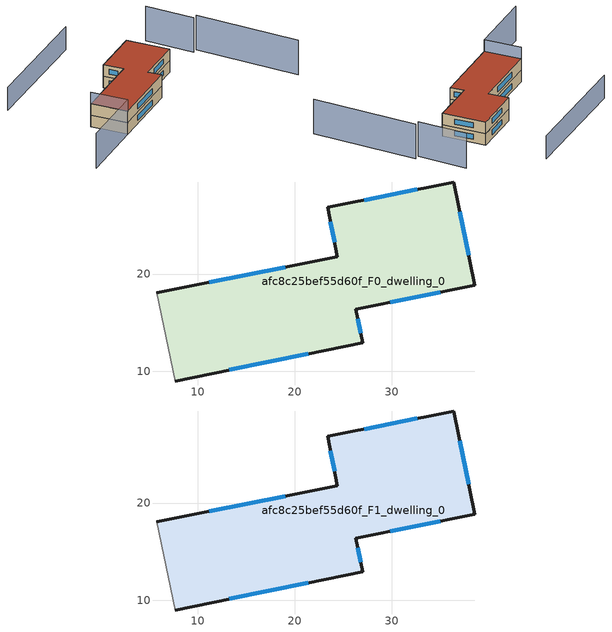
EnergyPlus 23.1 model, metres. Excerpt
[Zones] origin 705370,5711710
afc8c25bef55d60f_F0_dwelling_0
 floor ground (EU_floor_Construction): 36.39,29.49 38.55,18.84 26.29,16.37 26.99,12.92 7.67,8.98 5.79,18.06 24.4,21.81 23.38,26.87 z0
 wall outside (EU_wall_Construction): 7.67,8.98 26.99,12.92 26.29,16.37 38.55,18.84 36.39,29.49 23.38,26.87 24.4,21.81 5.79,18.06 z0:3
 wall adiabatic (EU_wall_Construction): 5.79,18.06 7.67,8.98 z0:3
 window (EU_Window_Construction): 29.83,17.09 35,18.13 / 26.79,13.92 26.5,15.37 / 13.25,10.12 21.41,11.78 / 19.02,20.73 11.17,19.14 / 23.68,25.41 24.11,23.27 / 32.63,28.73 27.14,27.63 / 37.92,21.92 37.01,26.41 z0.87:2.13
afc8c25bef55d60f_F1_dwelling_0
 floor to afc8c25bef55d60f_F0_dwelling_0 (EU_floor_Construction): 36.39,29.49 38.54,18.84 26.29,16.37 26.99,12.92 7.67,8.98 5.79,18.06 24.4,21.81 23.38,26.87 z3
 wall outside (EU_wall_Construction): 7.67,8.98 26.99,12.92 26.29,16.37 38.55,18.84 36.39,29.49 23.38,26.87 24.4,21.81 5.79,18.06 z3:6
 wall adiabatic (EU_wall_Construction): 5.79,18.06 7.67,8.98 z3:6
 window (EU_Window_Construction): 29.83,17.09 35,18.13 / 26.79,13.92 26.5,15.37 / 13.25,10.12 21.41,11.78 / 19.02,20.73 11.17,19.14 / 23.68,25.41 24.11,23.27 / 32.63,28.73 27.14,27.63 / 37.92,21.92 37.01,26.41 z3.87:5.13
 roof outside (EU_roof_Construction): 38.55,18.84 36.39,29.49 23.38,26.87 24.4,21.81 5.79,18.06 7.67,8.98 26.99,12.92 26.29,16.37 z6
shading: 5.79,18.09 7.67,8.97 / 7.67,8.97 -10.43,5.24 / 54.47,-6.3 51.23,20.26 / 49.97,19.99 48.32,32.44 z0:9; 33.89,44.85 1.46,38.49 z0:6
[Building]
EU S2 Campaign: North Axis=0; Terrain=City; Solar Distribution=FullExterior
[Site:Location]
London: Latitude=51.5; Longitude=-0.5; Time Zone=0; Elevation=25
[SizingPeriod:WeatherFileDays]
AnnualSizingPeriod: Begin Month=1; Begin Day of Month=1; End Month=12; End Day of Month=31; Day of Week for Start Day=Monday; Use Weather File Daylight Saving Period=No; Use Weather File Rain and Snow Indicators=No
[MATERIAL]
EU_InternalMass_Material: Roughness=MediumRough; Thickness=0.1; Conductivity=1; Density=1800; Specific Heat=900; Thermal Absorptance=0.9; Solar Absorptance=0.7; Visible Absorptance=0.7
[MATERIAL:NOMASS] Roughness=MediumRough; Thermal Absorptance=0.9; Solar Absorptance=0.7; Visible Absorptance=0.7
Name | Thermal Resistance
EU_wall_NoMass | 0.724719
EU_roof_NoMass | 2.98947
EU_floor_NoMass | 2.39157
[WINDOWMATERIAL:SIMPLEGLAZINGSYSTEM]
EU_Window_SimpleGlazing: UFactor=2.63425; Solar Heat Gain Coefficient=0.76; Visible Transmittance=0.76
[CONSTRUCTION]
EU_wall_Construction: EU_wall_NoMass
EU_roof_Construction: EU_roof_NoMass
EU_floor_Construction: EU_floor_NoMass
EU_Window_Construction: EU_Window_SimpleGlazing
EU_InternalMass_Construction: EU_InternalMass_Material
[ZONE] Type=1; Multiplier=1; Ceiling Height=autocalculate; Volume=967.124; Floor Area=autocalculate; Part of Total Floor Area=Yes
afc8c25bef55d60f_F0_dwelling_0; afc8c25bef55d60f_F1_dwelling_0
[INTERNALMASS] Construction=EU_InternalMass_Construction; Surface Area=322.375
Name | Zone or ZoneList
afc8c25bef55d60f_F0_dwelling_0_EU_InternalMass | afc8c25bef55d60f_F0_dwelling_0
afc8c25bef55d60f_F1_dwelling_0_EU_InternalMass | afc8c25bef55d60f_F1_dwelling_0
[OTHEREQUIPMENT] Fuel Type=Electricity; Design Level Calculation Method=Watts/Area; Power per Zone Floor Area=1; Fraction Latent=0; Fraction Radiant=0; Fraction Lost=0; Carbon Dioxide Generation Rate=0; EndUse Subcategory=EU_Step8_InternalGains
Name | Zone or ZoneList or Space or SpaceList | Schedule
EU_Step8_InternalGain_afc8c25bef55d60f_F0_dwelling_0_f000 | afc8c25bef55d60f_F0_dwelling_0 | EU_Step8_GainSchedule_afc8c25bef55d60f_F0_dwelling_0_f000
EU_Step8_InternalGain_afc8c25bef55d60f_F1_dwelling_0_f000 | afc8c25bef55d60f_F1_dwelling_0 | EU_Step8_GainSchedule_afc8c25bef55d60f_F1_dwelling_0_f000
[ZONEVENTILATION:DESIGNFLOWRATE] Schedule=EU_AlwaysOn; Design Flow Rate Calculation Method=AirChanges/Hour; Air Changes per Hour=0.418135; Ventilation Type=Natural; Fan Pressure Rise=0; Fan Total Efficiency=1; Constant Term Coefficient=1; Temperature Term Coefficient=0; Velocity Term Coefficient=0; Velocity Squared Term Coefficient=0; Minimum Indoor Temperature=-100; Maximum Indoor Temperature=100; Delta Temperature=-100; Minimum Outdoor Temperature=-100; Maximum Outdoor Temperature=100; Maximum Wind Speed=40
Name | Zone or ZoneList or Space or SpaceList
EU_ConstantAir_afc8c25bef55d60f_F0_dwelling_0 | afc8c25bef55d60f_F0_dwelling_0
EU_ConstantAir_afc8c25bef55d60f_F1_dwelling_0 | afc8c25bef55d60f_F1_dwelling_0
[HVACTEMPLATE:THERMOSTAT] Constant Heating Setpoint=20; Constant Cooling Setpoint=50
EU_HeatOnly_afc8c25bef55d60f_F0_dwelling_0; EU_HeatOnly_afc8c25bef55d60f_F1_dwelling_0
[HVACTEMPLATE:ZONE:IDEALLOADSAIRSYSTEM] System Availability Schedule=EU_AlwaysOn; Maximum Heating Supply Air Temperature=50; Minimum Cooling Supply Air Temperature=13; Maximum Heating Supply Air Humidity Ratio=0.0156; Minimum Cooling Supply Air Humidity Ratio=0.0077; Heating Limit=NoLimit; Cooling Limit=NoLimit; Heating Availability Schedule=EU_AlwaysOn; Cooling Availability Schedule=EU_CoolingOff; Dehumidification Control Type=ConstantSensibleHeatRatio; Cooling Sensible Heat Ratio=0.7; Dehumidification Setpoint=60; Humidification Control Type=None; Humidification Setpoint=30; Outdoor Air Method=None; Outdoor Air Flow Rate per Person=0.00944; Outdoor Air Flow Rate per Zone Floor Area=0; Outdoor Air Flow Rate per Zone=0; Demand Controlled Ventilation Type=None; Outdoor Air Economizer Type=NoEconomizer; Heat Recovery Type=None; Sensible Heat Recovery Effectiveness=0.7; Latent Heat Recovery Effectiveness=0.65
Name | Template Thermostat
afc8c25bef55d60f_F0_dwelling_0 | EU_HeatOnly_afc8c25bef55d60f_F0_dwelling_0
afc8c25bef55d60f_F1_dwelling_0 | EU_HeatOnly_afc8c25bef55d60f_F1_dwelling_0
[SIZING:ZONE] Zone Cooling Design Supply Air Temperature Input Method=SupplyAirTemperature; Zone Cooling Design Supply Air Temperature=13; Zone Heating Design Supply Air Temperature Input Method=SupplyAirTemperature; Zone Heating Design Supply Air Temperature=50; Zone Cooling Design Supply Air Humidity Ratio=0.008; Zone Heating Design Supply Air Humidity Ratio=0.008; Cooling Design Air Flow Method=DesignDay; Cooling Design Air Flow Rate=0; Cooling Minimum Air Flow per Zone Floor Area=0.000762; Cooling Minimum Air Flow=0; Cooling Minimum Air Flow Fraction=0.2; Heating Design Air Flow Method=DesignDay; Heating Design Air Flow Rate=0; Heating Maximum Air Flow per Zone Floor Area=0.002032; Heating Maximum Air Flow=0.141576; Heating Maximum Air Flow Fraction=0.3; Account for Dedicated Outdoor Air System=No; Dedicated Outdoor Air System Control Strategy=NeutralSupplyAir; Dedicated Outdoor Air Low Setpoint Temperature for Design=autosize; Dedicated Outdoor Air High Setpoint Temperature for Design=autosize; Zone Load Sizing Method=Sensible Load Only No Latent Load; Zone Latent Cooling Design Supply Air Humidity Ratio Input Method=HumidityRatioDifference; Zone Cooling Design Supply Air Humidity Ratio Difference=0.005; Zone Latent Heating Design Supply Air Humidity Ratio Input Method=HumidityRatioDifference; Zone Humidification Design Supply Air Humidity Ratio Difference=0.005
afc8c25bef55d60f_F0_dwelling_0; afc8c25bef55d60f_F1_dwelling_0
[SCHEDULE:CONSTANT]
Name | Hourly Value
EU_AlwaysOn | 1
EU_CoolingOff | 0
[SCHEDULE:FILE] Column Number=1; Rows to Skip at Top=0; Number of Hours of Data=8760; Column Separator=Comma; Interpolate to Timestep=No; Minutes per Item=60; Adjust Schedule for Daylight Savings=Yes
Name | File
EU_Step8_GainSchedule_afc8c25bef55d60f_F0_dwelling_0_f000 | ../../schedules/afc8c25bef55d60f/afc8c25bef55d60f_F0_dwelling_0_f000_gain.csv
EU_Step8_GainSchedule_afc8c25bef55d60f_F1_dwelling_0_f000 | ../../schedules/afc8c25bef55d60f/afc8c25bef55d60f_F1_dwelling_0_f000_gain.csv
